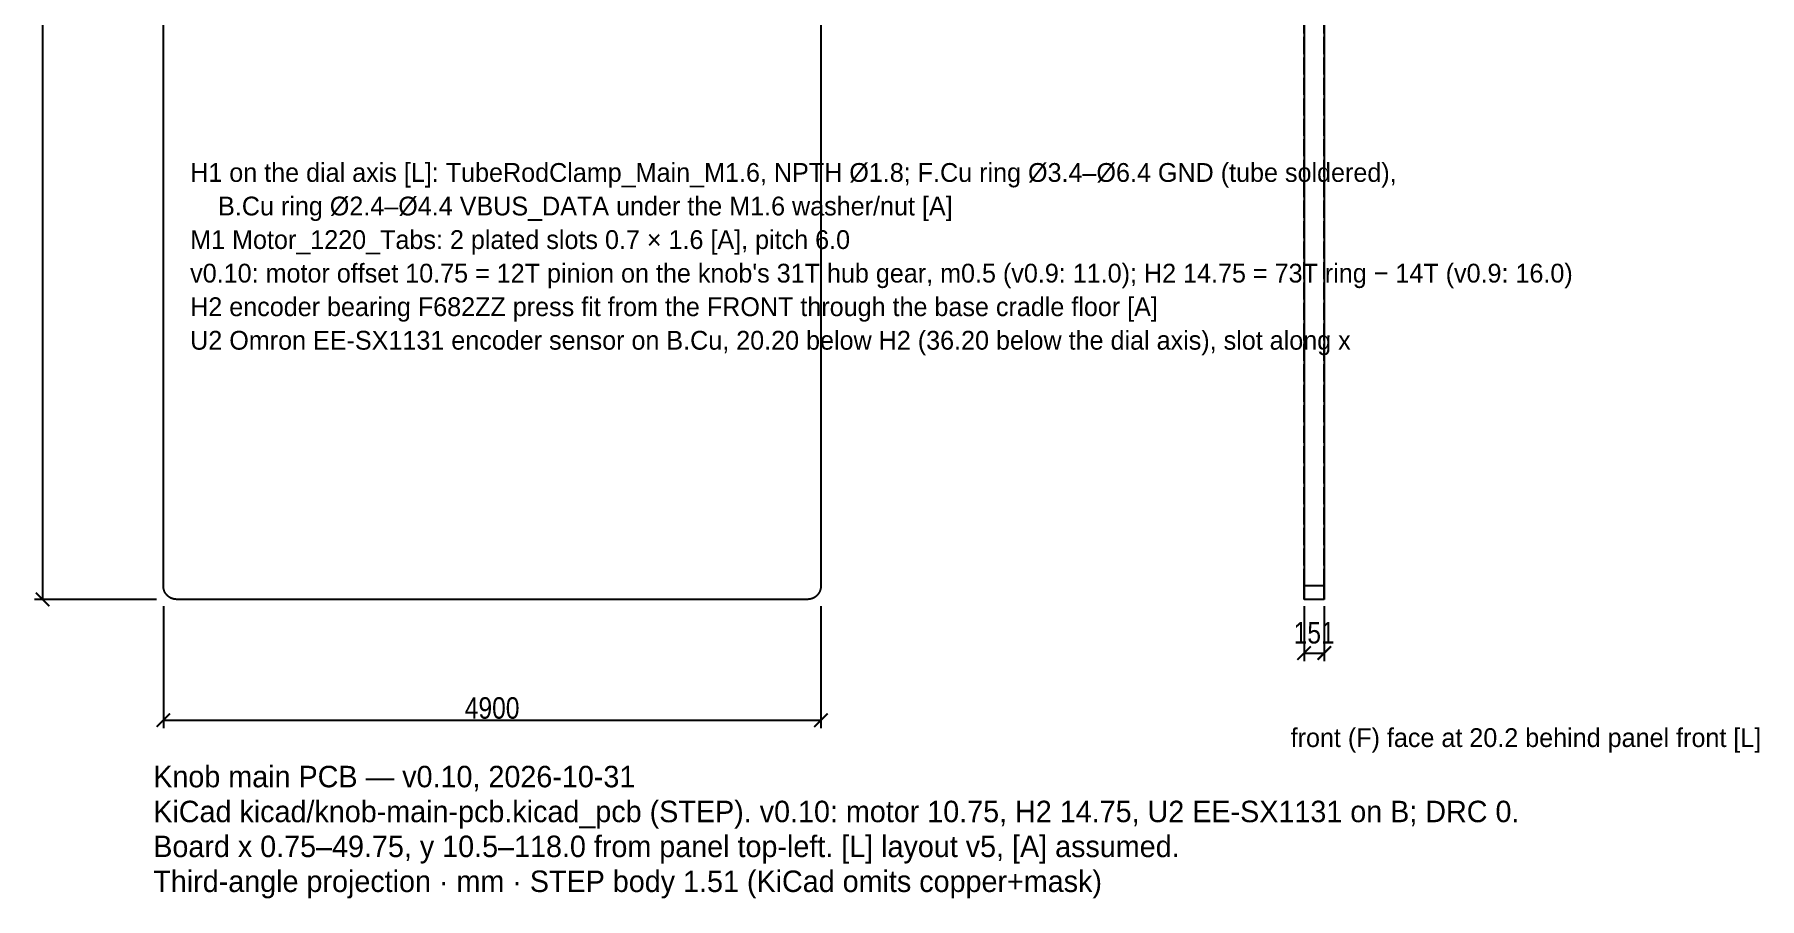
# Model space of a CAD drawing. Header units: millimetres. Extents: x -9 to 120, y -140 to 27.
# Drawn here: x -8.9 to 119.7, y -140.3 to -75.9 of the extents above; entities that cross this region are included whole.
import ezdxf

# ---------------------------------------------------------------- set-up
doc = ezdxf.new("R2010")
doc.units = ezdxf.units.MM
doc.linetypes.add('DASHED', pattern=[1.524, 1.27, -0.254])
for name, color, linetype in [('DIMS', 3, 'CONTINUOUS'), ('HIDDEN', 8, 'DASHED'), ('TEXT', 7, 'CONTINUOUS'), ('VISIBLE', 7, 'CONTINUOUS')]:
    doc.layers.add(name, color=color, linetype=linetype)
doc.styles.add('OpenSansCondensed-Light', font='OpenSansCondensed-Light.ttf')
doc.dimstyles.new('EZDXF', dxfattribs={"dimtxt": 0.25, "dimasz": 0.175, "dimexe": 0.375, "dimexo": 0.125, "dimgap": 0.1, "dimtad": 1, "dimlfac": 100, "dimzin": 12, "dimdsep": 46, "dimtxsty": 'OpenSansCondensed-Light', "dimblk": 'ARCHTICK', "dimcen": 2.5, "dimazin": 3, "dimtfac": 0.5, "dimtmove": 2, "dimatfit": 3})

# ---------------------------------------------------------------- blocks, each defined once
blk = doc.blocks.new('_ARCHTICK')
at = {"color": 0, "linetype": 'BYBLOCK', "const_width": 0.15}
blk.add_lwpolyline([(-0.5, -0.5), (0.5, 0.5)], dxfattribs=at)

msp = doc.modelspace()

# ---------------------------------------------------------------- linework, layer by layer
at = {"layer": 'HIDDEN'}
for points in [[(0.75, -117), (0.75, -11.5)], [(49.75, -11.5), (49.75, -117)], [(85.75, -117), (85.75, -11.5)], [(87.26, -117), (87.26, -11.5)], [(1.75, -118), (1.72507, -117.99969), (1.70015, -117.99876), (1.67527, -117.9972), (1.65043, -117.99503), (1.62566, -117.99224), (1.60096, -117.98883), (1.57635, -117.98481), (1.55185, -117.98017), (1.52748, -117.97493), (1.50324, -117.96908), (1.47916, -117.96262), (1.45524, -117.95557), (1.43151, -117.94793), (1.40798, -117.93969), (1.38466, -117.93087), (1.36157, -117.92148), (1.33871, -117.91151), (1.31612, -117.90097), (1.29379, -117.88987), (1.27175, -117.87822), (1.25, -117.86603), (1.22857, -117.85329), (1.20745, -117.84003), (1.18668, -117.82624), (1.16626, -117.81194), (1.1462, -117.79713), (1.12651, -117.78183), (1.10721, -117.76604), (1.08831, -117.74978), (1.06983, -117.73305), (1.05176, -117.71587), (1.03413, -117.69824), (1.01695, -117.68017), (1.00022, -117.66169), (0.98396, -117.64279), (0.96817, -117.62349), (0.95287, -117.6038), (0.93806, -117.58374), (0.92376, -117.56332), (0.90997, -117.54255), (0.89671, -117.52143), (0.88397, -117.5), (0.87178, -117.47825), (0.86013, -117.45621), (0.84903, -117.43388), (0.83849, -117.41129), (0.82852, -117.38843), (0.81913, -117.36534), (0.81031, -117.34202), (0.80207, -117.31849), (0.79443, -117.29476), (0.78738, -117.27084), (0.78092, -117.24676), (0.77507, -117.22252), (0.76983, -117.19815), (0.76519, -117.17365), (0.76117, -117.14904), (0.75776, -117.12434), (0.75497, -117.09957), (0.7528, -117.07473), (0.75124, -117.04985), (0.75031, -117.02493), (0.75, -117)], [(48.75, -118), (1.75, -118)], [(49.75, -117), (49.74969, -117.02493), (49.74876, -117.04985), (49.7472, -117.07473), (49.74503, -117.09957), (49.74224, -117.12434), (49.73883, -117.14904), (49.73481, -117.17365), (49.73017, -117.19815), (49.72493, -117.22252), (49.71908, -117.24676), (49.71262, -117.27084), (49.70557, -117.29475), (49.69793, -117.31849), (49.68969, -117.34202), (49.68087, -117.36534), (49.67148, -117.38843), (49.66151, -117.41129), (49.65097, -117.43388), (49.63987, -117.45621), (49.62822, -117.47825), (49.61602, -117.5), (49.60329, -117.52143), (49.59003, -117.54255), (49.57624, -117.56332), (49.56194, -117.58374), (49.54713, -117.6038), (49.53183, -117.62349), (49.51604, -117.64279), (49.49978, -117.66169), (49.48305, -117.68017), (49.46587, -117.69824), (49.44824, -117.71587), (49.43017, -117.73305), (49.41169, -117.74978), (49.39279, -117.76604), (49.37349, -117.78183), (49.3538, -117.79713), (49.33374, -117.81194), (49.31332, -117.82624), (49.29255, -117.84003), (49.27143, -117.85329), (49.25, -117.86602), (49.22825, -117.87822), (49.20621, -117.88987), (49.18388, -117.90097), (49.16129, -117.91151), (49.13843, -117.92148), (49.11534, -117.93087), (49.09202, -117.93969), (49.06849, -117.94793), (49.04475, -117.95557), (49.02084, -117.96262), (48.99676, -117.96908), (48.97252, -117.97493), (48.94815, -117.98017), (48.92365, -117.98481), (48.89904, -117.98883), (48.87434, -117.99224), (48.84957, -117.99503), (48.82473, -117.9972), (48.79985, -117.99876), (48.77493, -117.99969), (48.75, -118)], [(85.75, -118), (85.75, -117.98413), (85.75, -117.96825), (85.75, -117.95238), (85.75, -117.93651), (85.75, -117.92063), (85.75, -117.90476), (85.75, -117.88889), (85.75, -117.87302), (85.75, -117.85714), (85.75, -117.84127), (85.75, -117.8254), (85.75, -117.80952), (85.75, -117.79365), (85.75, -117.77778), (85.75, -117.7619), (85.75, -117.74603), (85.75, -117.73016), (85.75, -117.71429), (85.75, -117.69841), (85.75, -117.68254), (85.75, -117.66667), (85.75, -117.65079), (85.75, -117.63492), (85.75, -117.61905), (85.75, -117.60317), (85.75, -117.5873), (85.75, -117.57143), (85.75, -117.55556), (85.75, -117.53968), (85.75, -117.52381), (85.75, -117.50794), (85.75, -117.49206), (85.75, -117.47619), (85.75, -117.46032), (85.75, -117.44444), (85.75, -117.42857), (85.75, -117.4127), (85.75, -117.39683), (85.75, -117.38095), (85.75, -117.36508), (85.75, -117.34921), (85.75, -117.33333), (85.75, -117.31746), (85.75, -117.30159), (85.75, -117.28571), (85.75, -117.26984), (85.75, -117.25397), (85.75, -117.2381), (85.75, -117.22222), (85.75, -117.20635), (85.75, -117.19048), (85.75, -117.1746), (85.75, -117.15873), (85.75, -117.14286), (85.75, -117.12698), (85.75, -117.11111), (85.75, -117.09524), (85.75, -117.07937), (85.75, -117.06349), (85.75, -117.04762), (85.75, -117.03175), (85.75, -117.01587), (85.75, -117)], [(87.26, -117), (85.75, -117)], [(87.26, -118), (87.26, -117.98413), (87.26, -117.96825), (87.26, -117.95238), (87.26, -117.93651), (87.26, -117.92063), (87.26, -117.90476), (87.26, -117.88889), (87.26, -117.87302), (87.26, -117.85714), (87.26, -117.84127), (87.26, -117.8254), (87.26, -117.80952), (87.26, -117.79365), (87.26, -117.77778), (87.26, -117.7619), (87.26, -117.74603), (87.26, -117.73016), (87.26, -117.71429), (87.26, -117.69841), (87.26, -117.68254), (87.26, -117.66667), (87.26, -117.65079), (87.26, -117.63492), (87.26, -117.61905), (87.26, -117.60317), (87.26, -117.5873), (87.26, -117.57143), (87.26, -117.55556), (87.26, -117.53968), (87.26, -117.52381), (87.26, -117.50794), (87.26, -117.49206), (87.26, -117.47619), (87.26, -117.46032), (87.26, -117.44444), (87.26, -117.42857), (87.26, -117.4127), (87.26, -117.39683), (87.26, -117.38095), (87.26, -117.36508), (87.26, -117.34921), (87.26, -117.33333), (87.26, -117.31746), (87.26, -117.30159), (87.26, -117.28571), (87.26, -117.26984), (87.26, -117.25397), (87.26, -117.2381), (87.26, -117.22222), (87.26, -117.20635), (87.26, -117.19048), (87.26, -117.1746), (87.26, -117.15873), (87.26, -117.14286), (87.26, -117.12698), (87.26, -117.11111), (87.26, -117.09524), (87.26, -117.07937), (87.26, -117.06349), (87.26, -117.04762), (87.26, -117.03175), (87.26, -117.01587), (87.26, -117)]]:
    msp.add_lwpolyline(points, dxfattribs=at)
at = {"layer": 'VISIBLE'}
for points in [[(0.75, -117), (0.75, -11.5)], [(49.75, -11.5), (49.75, -117)], [(85.75, -11.5), (85.75, -117)], [(87.26, -11.5), (87.26, -117)], [(1.75, -118), (1.72507, -117.99969), (1.70015, -117.99876), (1.67527, -117.9972), (1.65043, -117.99503), (1.62566, -117.99224), (1.60096, -117.98883), (1.57635, -117.98481), (1.55185, -117.98017), (1.52748, -117.97493), (1.50324, -117.96908), (1.47916, -117.96262), (1.45524, -117.95557), (1.43151, -117.94793), (1.40798, -117.93969), (1.38466, -117.93087), (1.36157, -117.92148), (1.33871, -117.91151), (1.31612, -117.90097), (1.29379, -117.88987), (1.27175, -117.87822), (1.25, -117.86603), (1.22857, -117.85329), (1.20745, -117.84003), (1.18668, -117.82624), (1.16626, -117.81194), (1.1462, -117.79713), (1.12651, -117.78183), (1.10721, -117.76604), (1.08831, -117.74978), (1.06983, -117.73305), (1.05176, -117.71587), (1.03413, -117.69824), (1.01695, -117.68017), (1.00022, -117.66169), (0.98396, -117.64279), (0.96817, -117.62349), (0.95287, -117.6038), (0.93806, -117.58374), (0.92376, -117.56332), (0.90997, -117.54255), (0.89671, -117.52143), (0.88397, -117.5), (0.87178, -117.47825), (0.86013, -117.45621), (0.84903, -117.43388), (0.83849, -117.41129), (0.82852, -117.38843), (0.81913, -117.36534), (0.81031, -117.34202), (0.80207, -117.31849), (0.79443, -117.29476), (0.78738, -117.27084), (0.78092, -117.24676), (0.77507, -117.22252), (0.76983, -117.19815), (0.76519, -117.17365), (0.76117, -117.14904), (0.75776, -117.12434), (0.75497, -117.09957), (0.7528, -117.07473), (0.75124, -117.04985), (0.75031, -117.02493), (0.75, -117)], [(48.75, -118), (1.75, -118)], [(49.75, -117), (49.74969, -117.02493), (49.74876, -117.04985), (49.7472, -117.07473), (49.74503, -117.09957), (49.74224, -117.12434), (49.73883, -117.14904), (49.73481, -117.17365), (49.73017, -117.19815), (49.72493, -117.22252), (49.71908, -117.24676), (49.71262, -117.27084), (49.70557, -117.29475), (49.69793, -117.31849), (49.68969, -117.34202), (49.68087, -117.36534), (49.67148, -117.38843), (49.66151, -117.41129), (49.65097, -117.43388), (49.63987, -117.45621), (49.62822, -117.47825), (49.61602, -117.5), (49.60329, -117.52143), (49.59003, -117.54255), (49.57624, -117.56332), (49.56194, -117.58374), (49.54713, -117.6038), (49.53183, -117.62349), (49.51604, -117.64279), (49.49978, -117.66169), (49.48305, -117.68017), (49.46587, -117.69824), (49.44824, -117.71587), (49.43017, -117.73305), (49.41169, -117.74978), (49.39279, -117.76604), (49.37349, -117.78183), (49.3538, -117.79713), (49.33374, -117.81194), (49.31332, -117.82624), (49.29255, -117.84003), (49.27143, -117.85329), (49.25, -117.86602), (49.22825, -117.87822), (49.20621, -117.88987), (49.18388, -117.90097), (49.16129, -117.91151), (49.13843, -117.92148), (49.11534, -117.93087), (49.09202, -117.93969), (49.06849, -117.94793), (49.04475, -117.95557), (49.02084, -117.96262), (48.99676, -117.96908), (48.97252, -117.97493), (48.94815, -117.98017), (48.92365, -117.98481), (48.89904, -117.98883), (48.87434, -117.99224), (48.84957, -117.99503), (48.82473, -117.9972), (48.79985, -117.99876), (48.77493, -117.99969), (48.75, -118)], [(85.75, -117), (85.75, -117.01587), (85.75, -117.03175), (85.75, -117.04762), (85.75, -117.06349), (85.75, -117.07937), (85.75, -117.09524), (85.75, -117.11111), (85.75, -117.12698), (85.75, -117.14286), (85.75, -117.15873), (85.75, -117.1746), (85.75, -117.19048), (85.75, -117.20635), (85.75, -117.22222), (85.75, -117.2381), (85.75, -117.25397), (85.75, -117.26984), (85.75, -117.28571), (85.75, -117.30159), (85.75, -117.31746), (85.75, -117.33333), (85.75, -117.34921), (85.75, -117.36508), (85.75, -117.38095), (85.75, -117.39683), (85.75, -117.4127), (85.75, -117.42857), (85.75, -117.44444), (85.75, -117.46032), (85.75, -117.47619), (85.75, -117.49206), (85.75, -117.50794), (85.75, -117.52381), (85.75, -117.53968), (85.75, -117.55556), (85.75, -117.57143), (85.75, -117.5873), (85.75, -117.60317), (85.75, -117.61905), (85.75, -117.63492), (85.75, -117.65079), (85.75, -117.66667), (85.75, -117.68254), (85.75, -117.69841), (85.75, -117.71429), (85.75, -117.73016), (85.75, -117.74603), (85.75, -117.7619), (85.75, -117.77778), (85.75, -117.79365), (85.75, -117.80952), (85.75, -117.8254), (85.75, -117.84127), (85.75, -117.85714), (85.75, -117.87302), (85.75, -117.88889), (85.75, -117.90476), (85.75, -117.92063), (85.75, -117.93651), (85.75, -117.95238), (85.75, -117.96825), (85.75, -117.98413), (85.75, -118)], [(87.26, -117), (85.75, -117)], [(87.26, -118), (85.75, -118)], [(87.26, -118), (85.75, -118)], [(87.26, -117), (87.26, -117.01587), (87.26, -117.03175), (87.26, -117.04762), (87.26, -117.06349), (87.26, -117.07937), (87.26, -117.09524), (87.26, -117.11111), (87.26, -117.12698), (87.26, -117.14286), (87.26, -117.15873), (87.26, -117.1746), (87.26, -117.19048), (87.26, -117.20635), (87.26, -117.22222), (87.26, -117.2381), (87.26, -117.25397), (87.26, -117.26984), (87.26, -117.28571), (87.26, -117.30159), (87.26, -117.31746), (87.26, -117.33333), (87.26, -117.34921), (87.26, -117.36508), (87.26, -117.38095), (87.26, -117.39683), (87.26, -117.4127), (87.26, -117.42857), (87.26, -117.44444), (87.26, -117.46032), (87.26, -117.47619), (87.26, -117.49206), (87.26, -117.50794), (87.26, -117.52381), (87.26, -117.53968), (87.26, -117.55556), (87.26, -117.57143), (87.26, -117.5873), (87.26, -117.60317), (87.26, -117.61905), (87.26, -117.63492), (87.26, -117.65079), (87.26, -117.66667), (87.26, -117.68254), (87.26, -117.69841), (87.26, -117.71429), (87.26, -117.73016), (87.26, -117.74603), (87.26, -117.7619), (87.26, -117.77778), (87.26, -117.79365), (87.26, -117.80952), (87.26, -117.8254), (87.26, -117.84127), (87.26, -117.85714), (87.26, -117.87302), (87.26, -117.88889), (87.26, -117.90476), (87.26, -117.92063), (87.26, -117.93651), (87.26, -117.95238), (87.26, -117.96825), (87.26, -117.98413), (87.26, -118)]]:
    msp.add_lwpolyline(points, dxfattribs=at)

# ---------------------------------------------------------------- texts
at = {"layer": 'TEXT'}
for s, height, p in [('H1 on the dial axis [L]: TubeRodClamp_Main_M1.6, NPTH Ø1.8; F.Cu ring Ø3.4–Ø6.4 GND (tube soldered),', 1.4, (2.75, -86.9)), ('    B.Cu ring Ø2.4–Ø4.4 VBUS_DATA under the M1.6 washer/nut [A]', 1.4, (2.75, -89.4)), ('M1 Motor_1220_Tabs: 2 plated slots 0.7 × 1.6 [A], pitch 6.0', 1.4, (2.75, -91.9)), ("v0.10: motor offset 10.75 = 12T pinion on the knob's 31T hub gear, m0.5 (v0.9: 11.0); H2 14.75 = 73T ring − 14T (v0.9: 16.0)", 1.4, (2.75, -94.4)), ('H2 encoder bearing F682ZZ press fit from the FRONT through the base cradle floor [A]', 1.4, (2.75, -96.9)), ('U2 Omron EE-SX1131 encoder sensor on B.Cu, 20.20 below H2 (36.20 below the dial axis), slot along x', 1.4, (2.75, -99.4)), ('front (F) face at 20.2 behind panel front [L]', 1.4, (84.75, -129)), ('Knob main PCB — v0.10, 2026-10-31', 1.6, (0, -132)), ('KiCad kicad/knob-main-pcb.kicad_pcb (STEP). v0.10: motor 10.75, H2 14.75, U2 EE-SX1131 on B; DRC 0.', 1.6, (0, -134.6)), ('Board x 0.75–49.75, y 10.5–118.0 from panel top-left. [L] layout v5, [A] assumed.', 1.6, (0, -137.2)), ('Third-angle projection · mm · STEP body 1.51 (KiCad omits copper+mask)', 1.6, (0, -139.8))]:
    msp.add_text(s, height=height, dxfattribs=at).set_placement(p)

# ---------------------------------------------------------------- dimensions: what is measured, and where the dimension line sits
at = {"layer": 'DIMS'}
msp.add_linear_dim(base=(-8.25, -10.5), p1=(0.75, -10.5), p2=(0.75, -118), angle=90, dimstyle='EZDXF', override={"dimtxt": 1.6, "dimasz": 1, "dimexe": 0.6, "dimexo": 0.5, "dimdec": 2}, dxfattribs=at).render()
for base, p1, p2 in [((0.75, -127), (0.75, -118), (49.75, -118)), ((85.75, -122), (85.75, -118), (87.26, -118))]:
    msp.add_linear_dim(base=base, p1=p1, p2=p2, dimstyle='EZDXF', override={"dimtxt": 1.6, "dimasz": 1, "dimexe": 0.6, "dimexo": 0.5, "dimdec": 2}, dxfattribs=at).render()

doc.saveas('drawing.dxf')
